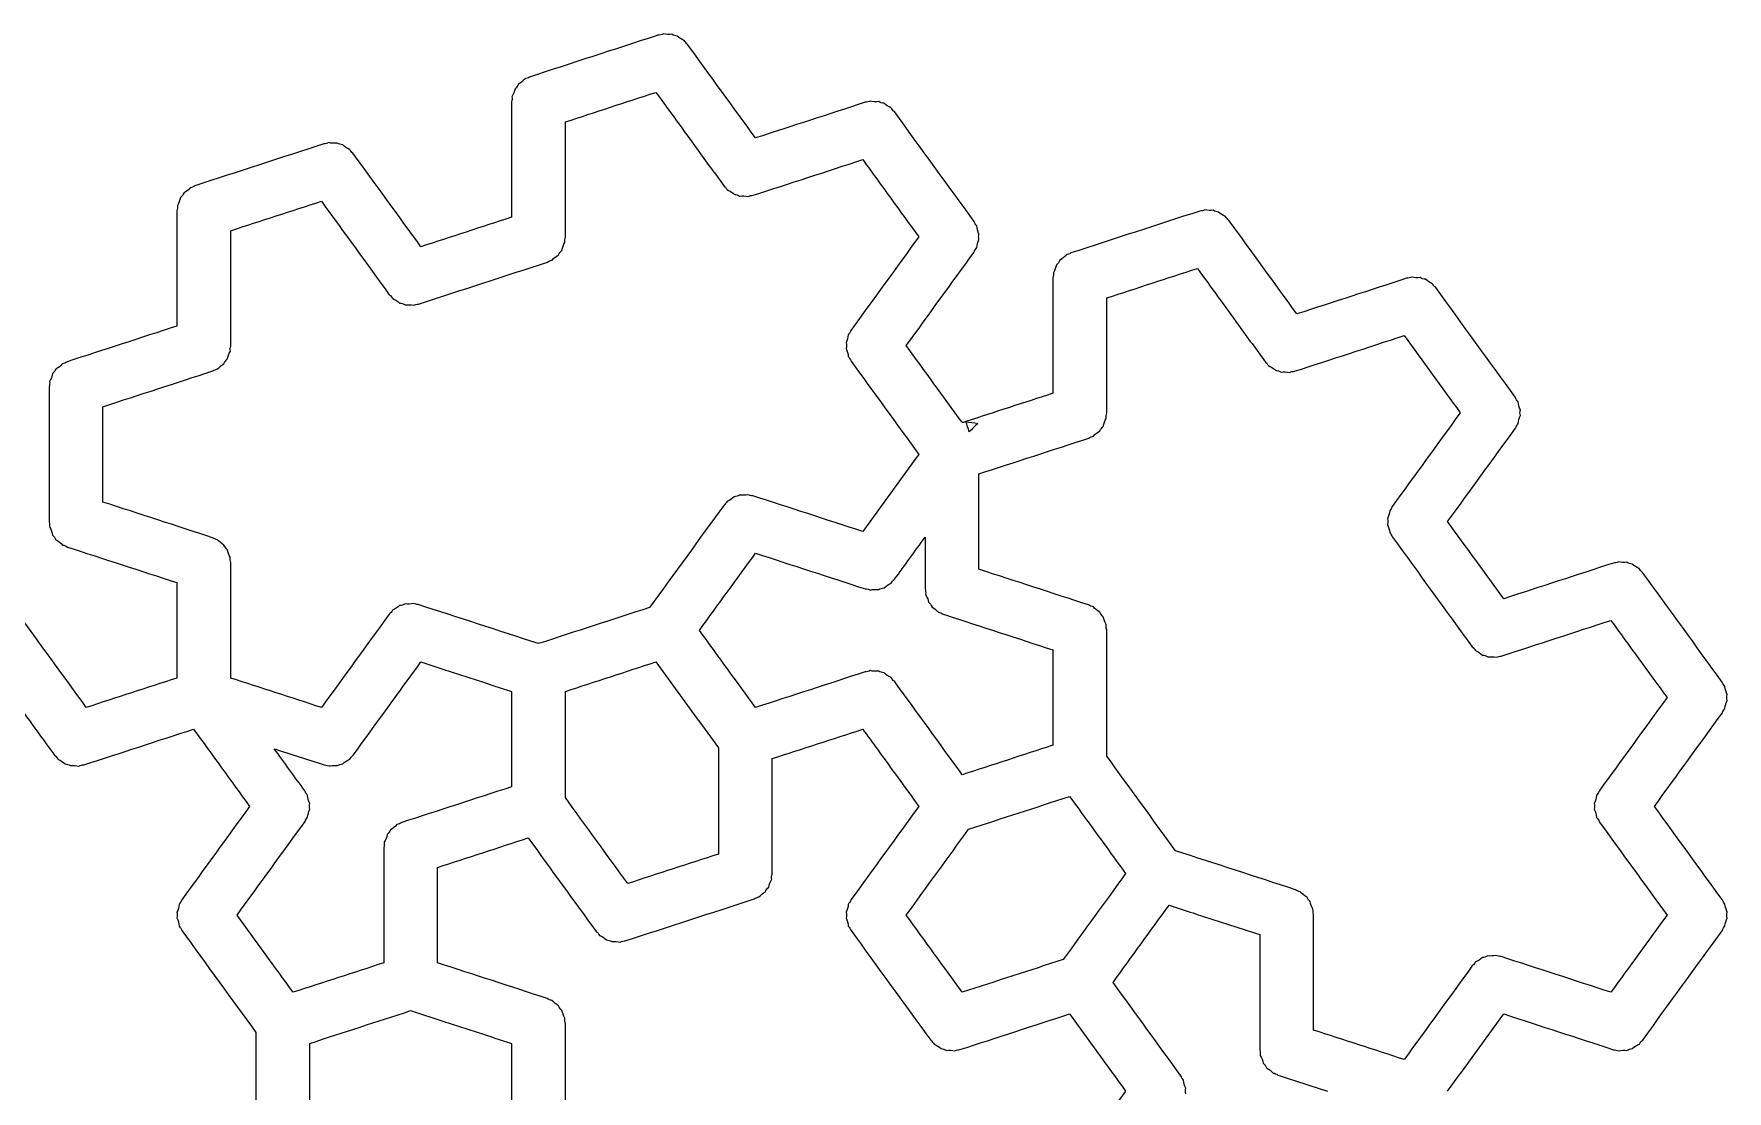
# Model space of a CAD drawing. Header units: millimetres. Extents: x 3 to 151, y 50 to 158.
# Drawn here: x 63.9 to 150.6, y 104 to 158.1 of the extents above; entities that cross this region are included whole.
import ezdxf

# ---------------------------------------------------------------- set-up
doc = ezdxf.new("R2010")
doc.units = ezdxf.units.MM
doc.layers.get('0').update_dxf_attribs({"linetype": 'CONTINUOUS'})

msp = doc.modelspace()

# ---------------------------------------------------------------- linework, layer by layer
at = {"color": 7}
for points in [[(96.055135, 158.077107)], [(97.850817, 152.208157)], [(125.558209, 143.205359)], [(84.942079, 125.575889)], [(107.073091, 121.509317)], [(118.774475, 116.531467)], [(123.232741, 113.134365)]]:
    msp.add_lwpolyline(points, close=True, dxfattribs=at)
for points in [[(88.352077, 154.623006), (88.352077, 148.72266)], [(91.10309, 147.70104), (91.10309, 153.601384)], [(71.227672, 149.059496), (71.227672, 143.158613)], [(73.978688, 142.136996), (73.978688, 148.037339)], [(116.059437, 145.620804), (116.059437, 139.719924)], [(118.810482, 138.698243), (118.810482, 144.598586)], [(64.686804, 140.056169), (64.686804, 133.120173)], [(67.437815, 134.155834), (67.437815, 139.03455)], [(112.269609, 130.717087), (112.269609, 135.5958)], [(109.518622, 132.362054), (109.518622, 129.717716), (109.518617, 129.7177)], [(73.97868, 125.153055), (73.97868, 131.067154)], [(71.22767, 130.032022), (71.22767, 125.153037)], [(118.810474, 121.161681), (118.810474, 127.628934)], [(116.059487, 126.593283), (116.059487, 121.714298)], [(95.742961, 125.975383), (97.850804, 123.074751), (97.850804, 123.074751)], [(88.352085, 124.467978), (88.352085, 119.589262)], [(91.103077, 119.036646), (91.103077, 124.467978)], [(98.93535, 121.581853), (98.93535, 116.15052)], [(101.686357, 115.128893), (101.686357, 121.029236)], [(81.811212, 116.486819), (81.811212, 110.586476)], [(129.394011, 107.147734), (129.394011, 113.06183)], [(126.643016, 112.026449), (126.643016, 106.112348)], [(83.186717, 108.14067), (84.942087, 107.570321), (84.942087, 107.570321)], [(91.103082, 100.562059), (91.103082, 107.497788)], [(75.270355, 107.015016), (75.270355, 101.031067)], [(78.021349, 101.583686), (78.021349, 106.462402)], [(88.352085, 106.462402), (88.352085, 101.583686)]]:
    msp.add_lwpolyline(points, dxfattribs=at)
for points in [[(95.751864, 158.004378), (93.590517, 157.302227), (91.429348, 156.59974), (89.267916, 155.897811)], [(96.055135, 158.077115), (95.958604, 158.033234), (95.847842, 158.055869), (95.751864, 158.004378)], [(96.123641, 158.103433), (96.100807, 158.094649), (96.077971, 158.085891), (96.055135, 158.077107)], [(96.556171, 158.080864), (96.410746, 158.064777), (96.266624, 158.072503), (96.123641, 158.103433)], [(96.832076, 157.991403), (96.732659, 157.998282), (96.64083, 158.028389), (96.556171, 158.080864)], [(97.183041, 157.761779), (97.052731, 157.817844), (96.937108, 157.89646), (96.832076, 157.991403)], [(97.359975, 157.563709), (97.277581, 157.608392), (97.241847, 157.697557), (97.183041, 157.761779)], [(100.836286, 152.779077), (99.67694, 154.3742), (98.518985, 155.968394), (97.359975, 157.563709)], [(88.528051, 155.293076), (88.498347, 155.149765), (88.446345, 155.0151), (88.372503, 154.888756)], [(88.698107, 155.527608), (88.66102, 155.435208), (88.604026, 155.357307), (88.528051, 155.293076)], [(89.025513, 155.790591), (88.931644, 155.684041), (88.82054, 155.598866), (88.698107, 155.527608)], [(89.267916, 155.897811), (89.200231, 155.833287), (89.104547, 155.826672), (89.025513, 155.790591)], [(88.372503, 154.888756), (88.384753, 154.798089), (88.377424, 154.70985), (88.352077, 154.623006)], [(91.10309, 153.601384), (92.649731, 154.103938), (94.196437, 154.606237), (95.742974, 155.109056)], [(95.742974, 155.109056), (96.445589, 154.142089), (97.148203, 153.175124), (97.850817, 152.208157)], [(106.447688, 154.60222), (104.577208, 153.994491), (102.706771, 153.386772), (100.836286, 152.779077)], [(106.706863, 154.664744), (106.624599, 154.624538), (106.537964, 154.605861), (106.447688, 154.60222)], [(107.139661, 154.642175), (106.994148, 154.626115), (106.849931, 154.633788), (106.706863, 154.664744)], [(107.415298, 154.552714), (107.316053, 154.559752), (107.22415, 154.589666), (107.139661, 154.642175)], [(107.766519, 154.323069), (107.635921, 154.378788), (107.520732, 154.458186), (107.415298, 154.552714)], [(107.943198, 154.12502), (107.860841, 154.169661), (107.825066, 154.258767), (107.766519, 154.323069)], [(112.019974, 148.513814), (110.660696, 150.384159), (109.302333, 152.254736), (107.943198, 154.12502)], [(78.998966, 152.539931), (78.917144, 152.499394), (78.830913, 152.48037), (78.740876, 152.477375)], [(79.432301, 152.517097), (79.286592, 152.501222), (79.142101, 152.507784), (78.998966, 152.539931)], [(78.740876, 152.477375), (76.542008, 151.762609), (74.34289, 151.048609), (72.144046, 150.333764)], [(79.707669, 152.427369), (79.60846, 152.434407), (79.516565, 152.464236), (79.432301, 152.517097)], [(80.058892, 152.197724), (79.928294, 152.253443), (79.813102, 152.332841), (79.707669, 152.427369)], [(80.235571, 152.000213), (80.152936, 152.044255), (80.1175, 152.133727), (80.058892, 152.197724)], [(83.711923, 147.214987), (82.553358, 148.810269), (81.394022, 150.404757), (80.235571, 152.000213)], [(97.850804, 152.208149), (98.311388, 151.577983), (98.765312, 150.941369), (99.230045, 150.315222)], [(100.714276, 149.84666), (102.585031, 150.454498), (104.455772, 151.062378), (106.326496, 151.670306)], [(106.326496, 151.670306), (107.282435, 150.354621), (108.238179, 149.038792), (109.194354, 147.723276)], [(71.5737, 149.963561), (71.536364, 149.871396), (71.479878, 149.793196), (71.403644, 149.729296)], [(71.900595, 150.22625), (71.80712, 150.119549), (71.69617, 150.034448), (71.5737, 149.963561)], [(72.144046, 150.333764), (72.076014, 150.269155), (71.979719, 150.26299), (71.900595, 150.22625)], [(99.230045, 150.315222), (99.331251, 150.268274), (99.341458, 150.131254), (99.449819, 150.098964)], [(99.449819, 150.098964), (99.570064, 150.057097), (99.656654, 149.957801), (99.760799, 149.894513)], [(71.248363, 149.324709), (71.260824, 149.234219), (71.252622, 149.146192), (71.227672, 149.059496)], [(71.403644, 149.729296), (71.373963, 149.585945), (71.322277, 149.451084), (71.248363, 149.324709)], [(73.978688, 148.037339), (75.525397, 148.539923), (77.072003, 149.042819), (78.618839, 149.545012)], [(78.618839, 149.545012), (79.777529, 147.950048), (80.936364, 146.35519), (82.095192, 144.760324)], [(99.760799, 149.894513), (99.855787, 149.889142), (99.941803, 149.855878), (100.022583, 149.806941)], [(100.022583, 149.806941), (100.168173, 149.822737), (100.312548, 149.815778), (100.455651, 149.784372)], [(100.455651, 149.784372), (100.537915, 149.824012), (100.624106, 149.843694), (100.714276, 149.84666)], [(123.830728, 149.101242), (123.748908, 149.060705), (123.662675, 149.041681), (123.57264, 149.038686)], [(124.264063, 149.078408), (124.118357, 149.062533), (123.973865, 149.069095), (123.830728, 149.101242)], [(124.5397, 148.98868), (124.440294, 148.995506), (124.348407, 149.025327), (124.264063, 149.078408)], [(88.352077, 148.72266), (86.805288, 148.220317), (85.258632, 147.717571), (83.711923, 147.214987)], [(112.159418, 148.286412), (112.096243, 148.352643), (112.051304, 148.42901), (112.019974, 148.513814)], [(112.271715, 147.867852), (112.211771, 148.001366), (112.173867, 148.140714), (112.159418, 148.286412)], [(123.57264, 149.038686), (121.373715, 148.324097), (119.174662, 147.609894), (116.975813, 146.895074)], [(124.890654, 148.759035), (124.760194, 148.814838), (124.644777, 148.893803), (124.5397, 148.98868)], [(125.067333, 148.561523), (124.984701, 148.605566), (124.949265, 148.695035), (124.890654, 148.759035)], [(128.543688, 143.776298), (127.384956, 145.371413), (126.225795, 146.966213), (125.067333, 148.561523)], [(90.927118, 147.0307), (90.95685, 147.17394), (91.008287, 147.308833), (91.0824, 147.43502)], [(91.0824, 147.43502), (91.07007, 147.525751), (91.077981, 147.614117), (91.10309, 147.70104)], [(109.194354, 147.723276), (108.035198, 146.128431), (106.87657, 144.533203), (105.717464, 142.938321)], [(112.16159, 147.173805), (112.174634, 147.315153), (112.214597, 147.449231), (112.271715, 147.578784)], [(112.271715, 147.578784), (112.247664, 147.675116), (112.247744, 147.771517), (112.271715, 147.867852)], [(90.186984, 146.426233), (90.254685, 146.491193), (90.350668, 146.497419), (90.4299, 146.533482)], [(90.4299, 146.533482), (90.523465, 146.640265), (90.634468, 146.725503), (90.75706, 146.796435)], [(90.75706, 146.796435), (90.794396, 146.8886), (90.850884, 146.9668), (90.927118, 147.0307)], [(108.551694, 142.159271), (109.710466, 143.754177), (110.86933, 145.349014), (112.028047, 146.943959)], [(112.028047, 146.943959), (112.045668, 147.035849), (112.118878, 147.097848), (112.16159, 147.173805)], [(116.405731, 146.524872), (116.368669, 146.432488), (116.311505, 146.354647), (116.235406, 146.290607)], [(116.73236, 146.787558), (116.638975, 146.680868), (116.527953, 146.595992), (116.405731, 146.524872)], [(116.975813, 146.895074), (116.907778, 146.830463), (116.811483, 146.824301), (116.73236, 146.787558)], [(83.590434, 144.283126), (85.789294, 144.997467), (87.988084, 145.712014), (90.186984, 146.426233)], [(116.080127, 145.88602), (116.092589, 145.795527), (116.084387, 145.707503), (116.059437, 145.620804)], [(116.235406, 146.290607), (116.20631, 146.147034), (116.154081, 146.012403), (116.080127, 145.88602)], [(118.810482, 144.598586), (120.357194, 145.10116), (121.903847, 145.603921), (123.450636, 146.106262)], [(123.450636, 146.106262), (124.153157, 145.139294), (124.855682, 144.172327), (125.558209, 143.205359)], [(134.155905, 145.599947), (132.285044, 144.992024), (130.414559, 144.384179), (128.543688, 143.776298)], [(134.414533, 145.662233), (134.332268, 145.622593), (134.246078, 145.60291), (134.155905, 145.599947)], [(134.847063, 145.639664), (134.701653, 145.623815), (134.55746, 145.630879), (134.414533, 145.662233)], [(135.122968, 145.549935), (135.023453, 145.556656), (134.931785, 145.587279), (134.847063, 145.639664)], [(82.095192, 144.760324), (82.177549, 144.715683), (82.213323, 144.626577), (82.27187, 144.562278)], [(135.474191, 145.32029), (135.343593, 145.376009), (135.228401, 145.455408), (135.122968, 145.549935)], [(135.65087, 145.122779), (135.568235, 145.166821), (135.532799, 145.25629), (135.474191, 145.32029)], [(139.727898, 139.510752), (138.368921, 141.381454), (137.009558, 143.251873), (135.65087, 145.122779)], [(82.27187, 144.562278), (82.402468, 144.506559), (82.51766, 144.427158), (82.623094, 144.332633)], [(82.623094, 144.332633), (82.722336, 144.325595), (82.814242, 144.295678), (82.898729, 144.243172)], [(82.898729, 144.243172), (83.044242, 144.259258), (83.188455, 144.251559), (83.331529, 144.220603)], [(83.331529, 144.220603), (83.413716, 144.26074), (83.500248, 144.27948), (83.590434, 144.283126)], [(71.227672, 143.158613), (69.352906, 142.549203), (67.477897, 141.940535), (65.603178, 141.330977)], [(125.558201, 143.205362), (126.018861, 142.575336), (126.472752, 141.938897), (126.93763, 141.312871)], [(73.958262, 141.871513), (73.945985, 141.962096), (73.953367, 142.050236), (73.978688, 142.136996)], [(105.584196, 142.709009), (105.571073, 142.567732), (105.531518, 142.43353), (105.474333, 142.304032)], [(105.474333, 142.304032), (105.497987, 142.207507), (105.498014, 142.110953), (105.474333, 142.014427)], [(105.717464, 142.938321), (105.701113, 142.846021), (105.626392, 142.785074), (105.584196, 142.709009)], [(111.38721, 138.256751), (110.442031, 139.557586), (109.497003, 140.858532), (108.551694, 142.159271)], [(128.42249, 140.844374), (130.292986, 141.452008), (132.163354, 142.060023), (134.033892, 142.66752)], [(134.033892, 142.66752), (134.989853, 141.351847), (135.945904, 140.036241), (136.901751, 138.720489)], [(65.603178, 141.330977), (65.53527, 141.266329), (65.439197, 141.260143), (65.359994, 141.223998)], [(73.632655, 141.232391), (73.670213, 141.324442), (73.726458, 141.402758), (73.802981, 141.466385)], [(73.802981, 141.466385), (73.832252, 141.610033), (73.884086, 141.745071), (73.958262, 141.871513)], [(105.474333, 142.014427), (105.534275, 141.880945), (105.571854, 141.741499), (105.586361, 141.595867)], [(105.586361, 141.595867), (105.649324, 141.529695), (105.695014, 141.453979), (105.7256, 141.36905)], [(105.7256, 141.36905), (106.882031, 139.777891), (108.037839, 138.18628), (109.194354, 136.595184)], [(126.93763, 141.312871), (127.038788, 141.265617), (127.049048, 141.128632), (127.157483, 141.096175)], [(64.862776, 140.72651), (64.833045, 140.583267), (64.781607, 140.448375), (64.707495, 140.322189)], [(65.032832, 140.960775), (64.995496, 140.86861), (64.939011, 140.790409), (64.862776, 140.72651)], [(65.359994, 141.223998), (65.266337, 141.117257), (65.155477, 141.031731), (65.032832, 140.960775)], [(67.437815, 139.03455), (69.312724, 139.64389), (71.187675, 140.253099), (73.062576, 140.862458)], [(73.062576, 140.862458), (73.130362, 140.926977), (73.226197, 140.933205), (73.305249, 140.969411)], [(73.305249, 140.969411), (73.399118, 141.075958), (73.510222, 141.161133), (73.632655, 141.232391)], [(127.157483, 141.096175), (127.27773, 141.05431), (127.364321, 140.955015), (127.468466, 140.891726)], [(127.468466, 140.891726), (127.563483, 140.886329), (127.649526, 140.853023), (127.730517, 140.804422)], [(127.730517, 140.804422), (127.876033, 140.820482), (128.020247, 140.812809), (128.163315, 140.781853)], [(128.163315, 140.781853), (128.245579, 140.822056), (128.332214, 140.840736), (128.42249, 140.844374)], [(64.707495, 140.322189), (64.719824, 140.231461), (64.711913, 140.143093), (64.686804, 140.056169)], [(116.059437, 139.719924), (114.573918, 139.237332), (113.088468, 138.754602), (111.603041, 138.271891)], [(118.790056, 138.432763), (118.777779, 138.523343), (118.785188, 138.611484), (118.810482, 138.698243)], [(136.901751, 138.720489), (135.742955, 137.125446), (134.584141, 135.530416), (133.425128, 133.935531)], [(139.86709, 139.283901), (139.804159, 139.3501), (139.75837, 139.425744), (139.727898, 139.510752)], [(139.979387, 138.865073), (139.919406, 138.998667), (139.881478, 139.138108), (139.86709, 139.283901)], [(139.979387, 138.575736), (139.955389, 138.672171), (139.955363, 138.768649), (139.979387, 138.865073)], [(111.602771, 138.271621), (111.531908, 138.269769), (111.427059, 138.163338), (111.38721, 138.256751)], [(111.77256, 137.749095), (111.715963, 137.923271), (111.659368, 138.097446), (111.602771, 138.271621)], [(111.603041, 138.271891), (111.805604, 138.241355), (112.008166, 138.210817), (112.210731, 138.180282)], [(112.210731, 138.180282), (112.064673, 138.036552), (111.918618, 137.892825), (111.77256, 137.749095)], [(118.137286, 137.530685), (118.230896, 137.637335), (118.341611, 137.722896), (118.464452, 137.793371)], [(118.464452, 137.793371), (118.501824, 137.8857), (118.558416, 137.963926), (118.634775, 138.027903)], [(118.634775, 138.027903), (118.6639, 138.171558), (118.71601, 138.306316), (118.790056, 138.432763)], [(136.259364, 133.156492), (137.418286, 134.751446), (138.576828, 136.346671), (139.735986, 137.941447)], [(139.735986, 137.941447), (139.752337, 138.03375), (139.827066, 138.094694), (139.869243, 138.170762)], [(139.869243, 138.170762), (139.882208, 138.312118), (139.922107, 138.446251), (139.979387, 138.575736)], [(112.269609, 135.5958), (114.144515, 136.205148), (116.019517, 136.814206), (117.894373, 137.423706)], [(117.894373, 137.423706), (117.962212, 137.488298), (118.058192, 137.494482), (118.137286, 137.530685)], [(109.194354, 136.595184), (108.238282, 135.279684), (107.282311, 133.964109), (106.326496, 132.648421)], [(99.747483, 134.421801), (99.639152, 134.323408), (99.518031, 134.244726), (99.383998, 134.185928)], [(100.022583, 134.511532), (99.938406, 134.458676), (99.84658, 134.428937), (99.747483, 134.421801)], [(100.441797, 134.531931), (100.303362, 134.500422), (100.16344, 134.497231), (100.022583, 134.511532)], [(100.701734, 134.475789), (100.60885, 134.464121), (100.527149, 134.514466), (100.441797, 134.531931)], [(106.326496, 132.648421), (104.451462, 133.257193), (102.576723, 133.866869), (100.701734, 134.475789)], [(73.049506, 132.332487), (71.17896, 132.94032), (69.30844, 133.548242), (67.437815, 134.155834)], [(99.211241, 133.983241), (97.947305, 132.242804), (96.682634, 130.502899), (95.418431, 128.762655)], [(99.383998, 134.185928), (99.340834, 134.105312), (99.282239, 134.039015), (99.211241, 133.983241)], [(133.291863, 133.70622), (133.278872, 133.564773), (133.238878, 133.430606), (133.18173, 133.300976)], [(133.425128, 133.935531), (133.408777, 133.843232), (133.334059, 133.782285), (133.291863, 133.70622)], [(64.686804, 133.120173), (64.727545, 133.035816), (64.703526, 132.942542), (64.713742, 132.856196)], [(64.713742, 132.856196), (64.786304, 132.734122), (64.833243, 132.602164), (64.862771, 132.463588)], [(133.18173, 133.300976), (133.20586, 133.204551), (133.205622, 133.108071), (133.18173, 133.011638)], [(133.18173, 133.011638), (133.241833, 132.87819), (133.279655, 132.738779), (133.294027, 132.593078)], [(133.294027, 132.593078), (133.356988, 132.526906), (133.402679, 132.45119), (133.433267, 132.366261)], [(139.127222, 129.209732), (138.171259, 130.525312), (137.215147, 131.840783), (136.259364, 133.156492)], [(64.862771, 132.463588), (64.939286, 132.400086), (64.995547, 132.321933), (65.032829, 132.229861)], [(65.032829, 132.229861), (65.160133, 132.157415), (65.272367, 132.066338), (65.369715, 131.956911)], [(65.369715, 131.956911), (65.459885, 131.940957), (65.541305, 131.906034), (65.616246, 131.855369)], [(65.616246, 131.855369), (67.486657, 131.247397), (69.357174, 130.639747), (71.22767, 130.032022)], [(73.295767, 132.230945), (73.205708, 132.246979), (73.124377, 132.281872), (73.049506, 132.332487)], [(73.632655, 131.957996), (73.505557, 132.03074), (73.39303, 132.121397), (73.295767, 132.230945)], [(73.802981, 131.723739), (73.726865, 131.78776), (73.669784, 131.865662), (73.632655, 131.957996)], [(73.952031, 131.331412), (73.879461, 131.453441), (73.832178, 131.58509), (73.802981, 131.723739)], [(107.951606, 130.204893), (108.474314, 130.923869), (108.995988, 131.642779), (109.518622, 132.362054)], [(133.433267, 132.366261), (134.792485, 130.495919), (136.151554, 128.625468), (137.510247, 126.754742)], [(73.97868, 131.067154), (73.937643, 131.151604), (73.962408, 131.244939), (73.952031, 131.331412)], [(97.968747, 127.592937), (98.924496, 128.908517), (99.880486, 130.223925), (100.836336, 131.539433)], [(100.836336, 131.539433), (102.711237, 130.930529), (104.585976, 130.321125), (106.460827, 129.712062)], [(144.738894, 131.032875), (142.868309, 130.425244), (140.997861, 129.817197), (139.127222, 129.209732)], [(144.99807, 131.095399), (144.915742, 131.055394), (144.829175, 131.036481), (144.738894, 131.032875)], [(145.430867, 131.07283), (145.28537, 131.057087), (145.141069, 131.063913), (144.99807, 131.095399)], [(145.705965, 130.983099), (145.606855, 130.99019), (145.515057, 131.020022), (145.430867, 131.07283)], [(146.057199, 130.753475), (145.926916, 130.809675), (145.811409, 130.888624), (145.705965, 130.983099)], [(107.415079, 129.766076), (107.523412, 129.86447), (107.644531, 129.943152), (107.778563, 130.00195)], [(107.778563, 130.00195), (107.82177, 130.082701), (107.880515, 130.149013), (107.951606, 130.204893)], [(117.881302, 128.893737), (116.010801, 129.50171), (114.140231, 130.109482), (112.269609, 130.717087)], [(146.234134, 130.555673), (146.152005, 130.600459), (146.11609, 130.689451), (146.057199, 130.753475)], [(150.310932, 124.944215), (148.952479, 126.814729), (147.593029, 128.685206), (146.234134, 130.555673)], [(106.460827, 129.712062), (106.553714, 129.72373), (106.635415, 129.673388), (106.720767, 129.65592)], [(106.720767, 129.65592), (106.859202, 129.687429), (106.999125, 129.690623), (107.139978, 129.676346)], [(107.139978, 129.676346), (107.224155, 129.729201), (107.315984, 129.758941), (107.415079, 129.766076)], [(109.518617, 129.7177), (109.527983, 129.627779), (109.559852, 129.541226), (109.54026, 129.448637)], [(109.54026, 129.448637), (109.57092, 129.336097), (109.656287, 129.237534), (109.670257, 129.115908)], [(66.587783, 123.645632), (65.429096, 125.240484), (64.270192, 126.835263), (63.11143, 128.43032)], [(82.087111, 128.419202), (80.931176, 126.827902), (79.77482, 125.23691), (78.618831, 123.64565)], [(82.259868, 128.621889), (82.216704, 128.541273), (82.15811, 128.474976), (82.087111, 128.419202)], [(82.623353, 128.857762), (82.515022, 128.759369), (82.393901, 128.680687), (82.259868, 128.621889)], [(82.898454, 128.947493), (82.814276, 128.894637), (82.722447, 128.864898), (82.623353, 128.857762)], [(83.317667, 128.967892), (83.179229, 128.936092), (83.039336, 128.933062), (82.898454, 128.947493)], [(83.577337, 128.911758), (83.484537, 128.900063), (83.402943, 128.950522), (83.317667, 128.967892)], [(89.72758, 126.913527), (87.677493, 127.579586), (85.627459, 128.24581), (83.577337, 128.911758)], [(95.418431, 128.762655), (93.521464, 128.146308), (91.624568, 127.529868), (89.72758, 126.913527)], [(109.670257, 129.115908), (109.670787, 128.998737), (109.798705, 128.959391), (109.8316, 128.856672)], [(109.8316, 128.856672), (109.87655, 128.733728), (110.033663, 128.717408), (110.106145, 128.613676)], [(110.106145, 128.613676), (110.160652, 128.547025), (110.224514, 128.496487), (110.312861, 128.488446)], [(110.312861, 128.488446), (110.395747, 128.453868), (110.468513, 128.395418), (110.560951, 128.379879)], [(110.560951, 128.379879), (112.393772, 127.784276), (114.226618, 127.188741), (116.059487, 126.593283)], [(118.12756, 128.792196), (118.037504, 128.808229), (117.956174, 128.843125), (117.881302, 128.893737)], [(118.464452, 128.519246), (118.337354, 128.591991), (118.224824, 128.68265), (118.12756, 128.792196)], [(118.634775, 128.285251), (118.558784, 128.349254), (118.501528, 128.426973), (118.464452, 128.519246)], [(118.783825, 127.892655), (118.711165, 128.014744), (118.663987, 128.146514), (118.634775, 128.285251)], [(100.836336, 123.645637), (99.880274, 124.960732), (98.924425, 126.276783), (97.968747, 127.592937)], [(118.810474, 127.628934), (118.769797, 127.713214), (118.794175, 127.806408), (118.783825, 127.892655)], [(139.005757, 126.277543), (140.876364, 126.885105), (142.746759, 127.493316), (144.617429, 128.100688)], [(144.617429, 128.100688), (145.573382, 126.785011), (146.529351, 125.469346), (147.485285, 124.153655)], [(137.510247, 126.754742), (137.592382, 126.70997), (137.628278, 126.620937), (137.687193, 126.556961)], [(137.687193, 126.556961), (137.817871, 126.501356), (137.932742, 126.421526), (138.038417, 126.327316)], [(80.24364, 121.201824), (81.399692, 122.793036), (82.555837, 124.384184), (83.711923, 125.975373)], [(83.711923, 125.975373), (84.121974, 125.84221), (84.532026, 125.709051), (84.942079, 125.575889)], [(91.103077, 124.467978), (92.649746, 124.970366), (94.196278, 125.473146), (95.742961, 125.975383)], [(138.038417, 126.327316), (138.137831, 126.320543), (138.229403, 126.289917), (138.314052, 126.237588)], [(138.314052, 126.237588), (138.459371, 126.253383), (138.603487, 126.246451), (138.746312, 126.215019)], [(138.746312, 126.215019), (138.828716, 126.255093), (138.915383, 126.273942), (139.005757, 126.277543)], [(71.22767, 125.153037), (69.681032, 124.650596), (68.134354, 124.148276), (66.587783, 123.645632)], [(78.618831, 123.64565), (77.072014, 124.147813), (75.525458, 124.650778), (73.97868, 125.153055)], [(84.942087, 125.575899), (86.078737, 125.206544), (87.215369, 124.83713), (88.352085, 124.467978)], [(106.447738, 125.46878), (104.577041, 124.860966), (102.706866, 124.2533), (100.836336, 123.645637)], [(106.707181, 125.531304), (106.624779, 125.491233), (106.538112, 125.472384), (106.447738, 125.46878)], [(107.139978, 125.508735), (106.994481, 125.492992), (106.850183, 125.499818), (106.707181, 125.531304)], [(107.415079, 125.419004), (107.315968, 125.426095), (107.224171, 125.455929), (107.139978, 125.508735)], [(107.766313, 125.18938), (107.63603, 125.24558), (107.52052, 125.324532), (107.415079, 125.419004)], [(107.943248, 124.99158), (107.861119, 125.036366), (107.825201, 125.125356), (107.766313, 125.18938)], [(111.4196, 120.206892), (110.26068, 121.801478), (109.102083, 123.396593), (107.943248, 124.99158)], [(150.450354, 124.717334), (150.386899, 124.783247), (150.341968, 124.859347), (150.310932, 124.944215)], [(62.66226, 124.368309), (63.431851, 123.309251), (64.201492, 122.250235), (64.970784, 121.190965)], [(147.485285, 124.153655), (146.32623, 122.559046), (145.167638, 120.964098), (144.008933, 119.369237)], [(150.562651, 124.298774), (150.502549, 124.432222), (150.464726, 124.571634), (150.450354, 124.717334)], [(150.452526, 123.60446), (150.46557, 123.745636), (150.505377, 123.879587), (150.562651, 124.008899)], [(150.562651, 124.008899), (150.538363, 124.105554), (150.538574, 124.202111), (150.562651, 124.298774)], [(97.850804, 123.074751), (98.211426, 122.577456), (98.573611, 122.079039), (98.93535, 121.581853)], [(146.842898, 118.589926), (148.001503, 120.184887), (149.16037, 121.779658), (150.318983, 123.374614)], [(150.318983, 123.374614), (150.336605, 123.466503), (150.409817, 123.528503), (150.452526, 123.60446)], [(66.466297, 120.713495), (68.336903, 121.321055), (70.207299, 121.929269), (72.077969, 122.536639)], [(72.077969, 122.536639), (73.034051, 121.221146), (73.989705, 119.905341), (74.945825, 118.589875)], [(101.686357, 121.029236), (103.233138, 121.531513), (104.779691, 122.034481), (106.326509, 122.536641)], [(106.326509, 122.536641), (106.575371, 122.194199), (106.824232, 121.851759), (107.073091, 121.509317)], [(77.771435, 119.380339), (77.248988, 120.099318), (76.72664, 120.818392), (76.20445, 121.537524)], [(76.20445, 121.537524), (77.058838, 121.262122), (77.911582, 120.97783), (78.767149, 120.708458)], [(107.073078, 121.509317), (107.779365, 120.536344), (108.487191, 119.563137), (109.194354, 118.589878)], [(116.059487, 121.714298), (114.51282, 121.211904), (112.966302, 120.709225), (111.4196, 120.206892)], [(64.970784, 121.190965), (65.052935, 121.145978), (65.089278, 121.057075), (65.148248, 120.992874)], [(65.148248, 120.992874), (65.278386, 120.936682), (65.393372, 120.857291), (65.498956, 120.763269)], [(65.498956, 120.763269), (65.598371, 120.756495), (65.689943, 120.72587), (65.774591, 120.673541)], [(65.774591, 120.673541), (65.919911, 120.689336), (66.064027, 120.682404), (66.206852, 120.650972)], [(66.206852, 120.650972), (66.289256, 120.691045), (66.375923, 120.709892), (66.466297, 120.713495)], [(78.767149, 120.708458), (78.876517, 120.72936), (78.965417, 120.625402), (79.072039, 120.662526)], [(79.072039, 120.662526), (79.194171, 120.699496), (79.322867, 120.66967), (79.444543, 120.679803)], [(79.444543, 120.679803), (79.524347, 120.731482), (79.613432, 120.755014), (79.707399, 120.763258)], [(79.707399, 120.763258), (79.815732, 120.861657), (79.936853, 120.940336), (80.070886, 120.999137)], [(80.070886, 120.999137), (80.11405, 121.07975), (80.172645, 121.146047), (80.24364, 121.201824)], [(122.327395, 116.321113), (121.155275, 117.934775), (119.983065, 119.548366), (118.810474, 121.161681)], [(77.911463, 119.153242), (77.848193, 119.219412), (77.802253, 119.295255), (77.771435, 119.380339)], [(78.023223, 118.734682), (77.962678, 118.868005), (77.925639, 119.007518), (77.911463, 119.153242)], [(78.023223, 118.445344), (77.999119, 118.541769), (77.999331, 118.638247), (78.023223, 118.734682)], [(88.352085, 119.589262), (86.477242, 118.979734), (84.602172, 118.370901), (82.727321, 117.761357)], [(94.295465, 114.642848), (93.231338, 116.107446), (92.167207, 117.572044), (91.103077, 119.036646)], [(111.744128, 117.419631), (113.466004, 117.979061), (115.187831, 118.538639), (116.909763, 119.097899)], [(116.909763, 119.097899), (117.531335, 118.242422), (118.152905, 117.386945), (118.774475, 116.531467)], [(143.874876, 119.139653), (143.862044, 118.998384), (143.823039, 118.864187), (143.765265, 118.734949)], [(143.765265, 118.734949), (143.788918, 118.638236), (143.788918, 118.54152), (143.765265, 118.444807)], [(144.008933, 119.369237), (143.992211, 119.27684), (143.917366, 119.215734), (143.874876, 119.139653)], [(74.945825, 118.589875), (73.786706, 116.995221), (72.628294, 115.400056), (71.469472, 113.805187)], [(77.779555, 117.810519), (77.797044, 117.902506), (77.870868, 117.964215), (77.913611, 118.0401)], [(77.913611, 118.0401), (77.926364, 118.181562), (77.965845, 118.315791), (78.023223, 118.445344)], [(109.194354, 118.589878), (108.035106, 116.995099), (106.876712, 115.399699), (105.717464, 113.80492)], [(143.765265, 118.444807), (143.825889, 118.311616), (143.862764, 118.172117), (143.877025, 118.026517)], [(143.877025, 118.026517), (143.94039, 117.960442), (143.985676, 117.88421), (144.017003, 117.799382)], [(150.310932, 113.81639), (149.155142, 115.407848), (147.998617, 116.998661), (146.842898, 118.589926)], [(74.303202, 113.025831), (75.462363, 114.620453), (76.620785, 116.215613), (77.779555, 117.810519)], [(81.986919, 117.157427), (81.957648, 117.013779), (81.905811, 116.878741), (81.831638, 116.752299)], [(82.157245, 117.391421), (82.119684, 117.29937), (82.063439, 117.221054), (81.986919, 117.157427)], [(82.484651, 117.654404), (82.390782, 117.547854), (82.279675, 117.462679), (82.157245, 117.391421)], [(82.727321, 117.761357), (82.659535, 117.696835), (82.5637, 117.690607), (82.484651, 117.654404)], [(108.551739, 113.025831), (109.615899, 114.490411), (110.679995, 115.955036), (111.744128, 117.419631)], [(144.017003, 117.799382), (145.17306, 116.20817), (146.328942, 114.616834), (147.485285, 113.025831)], [(81.831638, 116.752299), (81.843914, 116.661719), (81.836533, 116.573578), (81.811212, 116.486819)], [(84.56222, 115.465194), (86.108815, 115.967889), (87.655556, 116.470116), (89.202104, 116.972866)], [(89.202104, 116.972866), (90.360979, 115.377947), (91.519978, 113.783119), (92.678456, 112.187911)], [(98.93535, 116.15052), (97.388722, 115.647963), (95.842093, 115.145405), (94.295465, 114.642848)], [(118.774475, 116.531467), (119.108834, 116.071341), (119.443238, 115.611246), (119.777621, 115.151136)], [(128.465096, 114.326872), (126.419203, 114.99164), (124.373293, 115.656361), (122.327395, 116.321113)], [(84.56222, 110.586478), (84.562217, 112.212716), (84.56222, 113.838954), (84.56222, 115.465194)], [(101.340325, 114.224287), (101.377411, 114.316688), (101.434408, 114.394589), (101.510383, 114.458819)], [(101.510383, 114.458819), (101.540085, 114.602134), (101.592086, 114.736796), (101.665932, 114.86314)], [(101.665932, 114.86314), (101.653681, 114.95381), (101.66101, 115.042048), (101.686357, 115.128893)], [(119.777621, 115.151136), (118.713152, 113.686691), (117.649493, 112.221661), (116.585233, 110.757068)], [(71.335416, 113.575606), (71.322636, 113.434231), (71.283412, 113.300024), (71.225804, 113.170632)], [(71.469472, 113.805187), (71.452751, 113.71279), (71.377903, 113.651684), (71.335416, 113.575606)], [(94.173418, 111.710473), (96.372437, 112.425052), (98.571484, 113.139546), (100.770515, 113.854085)], [(100.770515, 113.854085), (100.838296, 113.918633), (100.934046, 113.925086), (101.013162, 113.961064)], [(101.013162, 113.961064), (101.106748, 114.067908), (101.217857, 114.153072), (101.340325, 114.224287)], [(105.584204, 113.575608), (105.571107, 113.434321), (105.53192, 113.300008), (105.474333, 113.170635)], [(105.717464, 113.80492), (105.701113, 113.71262), (105.626384, 113.651676), (105.584204, 113.575608)], [(119.135263, 109.587089), (120.091197, 110.902187), (121.046692, 112.218352), (122.002852, 113.534122)], [(122.002852, 113.534122), (122.412816, 113.40087), (122.822777, 113.267618), (123.232741, 113.134365)], [(128.711095, 114.225362), (128.621002, 114.241104), (128.539915, 114.276342), (128.465096, 114.326872)], [(129.047986, 113.952947), (128.920502, 114.024985), (128.808266, 114.115835), (128.711095, 114.225362)], [(129.218042, 113.718417), (129.141577, 113.78224), (129.085456, 113.860792), (129.047986, 113.952947)], [(129.367092, 113.325821), (129.294655, 113.447966), (129.247744, 113.579876), (129.218042, 113.718417)], [(150.450354, 113.588973), (150.387386, 113.655341), (150.341698, 113.731308), (150.310932, 113.81639)], [(150.562651, 113.170415), (150.502707, 113.303929), (150.464803, 113.443277), (150.450354, 113.588973)], [(71.225804, 113.170632), (71.249802, 113.074199), (71.249828, 112.977719), (71.225804, 112.881294)], [(71.225804, 112.881294), (71.286111, 112.747804), (71.323396, 112.608273), (71.337562, 112.462467)], [(77.171058, 109.0788), (76.215108, 110.394478), (75.259155, 111.710156), (74.303202, 113.025831)], [(105.474333, 113.170635), (105.497987, 113.074109), (105.498014, 112.977555), (105.474333, 112.88103)], [(105.474333, 112.88103), (105.534275, 112.747547), (105.571854, 112.608101), (105.586361, 112.462469)], [(111.419595, 109.0788), (110.46364, 110.394475), (109.507814, 111.710243), (108.551739, 113.025831)], [(123.232751, 113.134365), (124.369436, 112.764846), (125.506242, 112.395731), (126.643016, 112.026449)], [(129.394011, 113.06183), (129.353366, 113.146206), (129.377236, 113.239453), (129.367092, 113.325821)], [(147.485285, 113.025831), (146.529113, 111.710317), (145.573366, 110.394489), (144.617429, 109.0788)], [(150.452526, 112.476368), (150.46557, 112.617716), (150.505536, 112.751794), (150.562651, 112.881344)], [(150.562651, 112.881344), (150.538601, 112.977682), (150.53868, 113.07408), (150.562651, 113.170415)], [(71.337562, 112.462467), (71.400927, 112.396392), (71.446215, 112.320163), (71.477542, 112.235335)], [(71.477542, 112.235335), (72.741753, 110.495184), (74.005922, 108.755003), (75.270355, 107.015016)], [(92.678456, 112.187911), (92.760586, 112.143125), (92.796503, 112.054133), (92.855391, 111.990109)], [(92.855391, 111.990109), (92.985675, 111.933909), (93.101184, 111.854957), (93.206626, 111.760485)], [(105.586361, 112.462469), (105.649289, 112.396273), (105.695081, 112.320629), (105.725553, 112.235618)], [(105.725553, 112.235618), (107.084633, 110.364927), (108.444144, 108.494553), (109.802851, 106.623591)], [(146.242159, 106.634812), (147.600741, 108.505641), (148.960142, 110.375878), (150.318983, 112.246522)], [(150.318983, 112.246522), (150.336605, 112.338412), (150.409817, 112.400411), (150.452526, 112.476368)], [(93.206626, 111.760485), (93.305736, 111.753394), (93.397533, 111.72356), (93.481726, 111.670757)], [(93.481726, 111.670757), (93.627316, 111.686552), (93.771688, 111.679594), (93.914793, 111.648188)], [(93.914793, 111.648188), (93.997058, 111.687828), (94.083246, 111.70751), (94.173418, 111.710473)], [(138.314052, 110.941901), (138.229369, 110.889498), (138.137535, 110.859409), (138.038147, 110.85244)], [(138.73299, 110.962353), (138.594579, 110.931434), (138.454836, 110.927267), (138.314052, 110.941901)], [(138.992668, 110.906172), (138.899866, 110.89453), (138.818231, 110.944692), (138.73299, 110.962353)], [(81.811212, 110.586476), (80.264527, 110.083905), (78.71777, 109.581361), (77.171058, 109.0788)], [(90.173903, 108.763097), (88.303264, 109.370652), (86.432742, 109.978569), (84.56222, 110.586478)], [(116.585233, 110.757068), (114.863274, 110.197885), (113.141575, 109.637928), (111.419595, 109.0788)], [(137.502175, 110.41361), (136.346253, 108.8223), (135.190034, 107.231207), (134.033892, 105.640058)], [(137.674929, 110.616564), (137.631956, 110.53567), (137.573393, 110.469329), (137.502175, 110.41361)], [(138.038147, 110.85244), (137.930284, 110.753483), (137.808946, 110.675294), (137.674929, 110.616564)], [(144.617429, 109.0788), (142.742393, 109.687572), (140.867654, 110.297249), (138.992668, 110.906172)], [(122.603794, 104.813259), (121.4476, 106.404522), (120.291445, 107.995813), (119.135263, 109.587089)], [(90.420171, 108.661317), (90.329925, 108.677086), (90.248716, 108.712281), (90.173903, 108.763097)], [(90.757057, 108.388637), (90.629811, 108.461067), (90.517419, 108.551835), (90.420171, 108.661317)], [(90.927116, 108.154373), (90.850799, 108.218211), (90.794451, 108.296512), (90.757057, 108.388637)], [(78.021349, 106.462402), (79.743154, 107.021776), (81.464931, 107.581243), (83.186717, 108.14067)], [(84.942087, 107.570321), (86.078737, 107.200968), (87.215369, 106.831551), (88.352085, 106.462402)], [(91.076145, 107.762305), (91.003527, 107.884183), (90.956807, 108.016001), (90.927116, 108.154373)], [(91.103082, 107.497788), (91.062355, 107.582328), (91.086361, 107.675786), (91.076145, 107.762305)], [(111.297543, 106.146429), (113.168311, 106.754229), (115.039034, 107.362157), (116.909763, 107.970077)], [(116.909763, 107.970077), (117.865631, 106.654492), (118.821348, 105.338801), (119.777351, 104.023314)], [(136.259364, 104.023092), (137.215338, 105.338754), (138.171267, 106.654447), (139.127222, 107.970122)], [(139.127222, 107.970122), (141.00215, 107.36102), (142.877021, 106.75175), (144.751983, 106.142754)], [(109.802851, 106.623591), (109.885483, 106.579552), (109.920921, 106.49008), (109.979526, 106.42608)], [(134.033892, 105.640058), (132.487181, 106.142359), (130.940633, 106.645158), (129.394011, 107.147734)], [(146.069719, 106.432359), (146.112352, 106.513183), (146.170999, 106.579477), (146.242159, 106.634812)], [(109.979526, 106.42608), (110.109987, 106.370279), (110.225406, 106.291312), (110.330483, 106.196435)], [(110.330483, 106.196435), (110.429889, 106.189609), (110.521776, 106.15979), (110.606118, 106.106707)], [(110.606118, 106.106707), (110.751826, 106.122582), (110.896318, 106.11602), (111.039452, 106.083873)], [(111.039452, 106.083873), (111.121277, 106.124413), (111.207508, 106.143436), (111.297543, 106.146429)], [(126.643016, 106.112348), (126.68405, 106.027898), (126.659288, 105.934566), (126.669662, 105.84809)], [(126.669662, 105.84809), (126.742103, 105.726096), (126.789291, 105.594463), (126.818983, 105.456033)], [(144.751983, 106.142754), (144.844701, 106.154422), (144.926225, 106.104151), (145.011391, 106.086569)], [(145.011391, 106.086569), (145.14989, 106.117512), (145.289725, 106.121653), (145.430597, 106.107022)], [(145.430597, 106.107022), (145.515076, 106.159563), (145.607011, 106.189384), (145.706235, 106.196482)], [(145.706235, 106.196482), (145.814547, 106.29495), (145.935441, 106.373941), (146.069719, 106.432359)], [(126.818983, 105.456033), (126.894968, 105.391808), (126.951909, 105.313867), (126.989038, 105.221498)], [(126.989038, 105.221498), (127.115954, 105.148645), (127.228685, 105.058285), (127.325927, 104.948819)], [(127.325927, 104.948819), (127.415872, 104.932626), (127.497049, 104.897426), (127.571929, 104.847039)], [(119.777351, 104.023314), (118.822369, 102.707949), (117.865432, 101.39176), (116.909763, 100.076016)], [(122.743256, 104.586406), (122.680024, 104.65243), (122.634314, 104.728217), (122.603794, 104.813259)], [(122.855014, 104.168115), (122.794392, 104.301306), (122.757517, 104.440805), (122.743256, 104.586406)], [(122.855014, 103.87797), (122.83136, 103.974686), (122.83136, 104.071399), (122.855014, 104.168115)], [(127.571929, 104.847039), (128.417307, 104.572356), (129.262674, 104.297629), (130.108084, 104.023044)]]:
    msp.add_open_spline(points, degree=3, dxfattribs=at)

doc.saveas('drawing.dxf')
